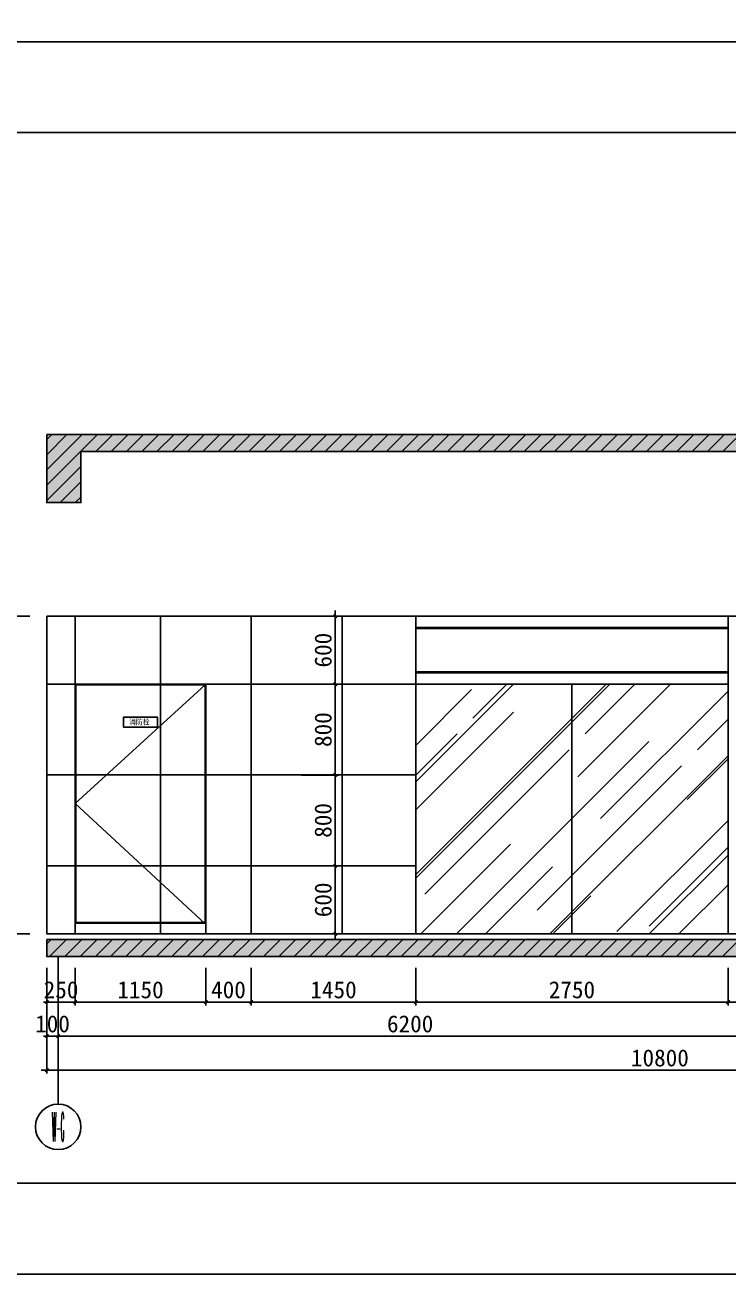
# Model space of a CAD drawing. Header units: millimetres. Extents: x 110215 to 630040, y -488650 to 141897.
# Drawn here: x 386888 to 393081, y -4761 to 6243 of the extents above; entities that cross this region are included whole.
import ezdxf
from ezdxf.enums import TextEntityAlignment as Align
from ezdxf.xclip import XClip

# ---------------------------------------------------------------- set-up
doc = ezdxf.new("R2010")
doc.units = ezdxf.units.MM
doc.header["$LTSCALE"] = 1000
doc.header["$XCLIPFRAME"] = 0
doc.linetypes.add('HIDDEN', pattern=[9.525, 6.35, -3.175])
doc.layers.get('Defpoints').update_dxf_attribs({"color": 2})
for name, color, linetype in [('0-118标注', 2, 'Continuous'), ('0-140a立面通高转折线', 2, 'Continuous'), ('0-140c立面材料填充', 250, 'Continuous'), ('0-140d立面材料分隔', 146, 'Continuous'), ('0-140立面图剖切线', 4, 'Continuous'), ('1', 4, 'Continuous'), ('7', 7, 'Continuous')]:
    doc.layers.add(name, color=color, linetype=linetype)
doc.styles.add('_TCH_AXIS', font='COMPLEX', dxfattribs={"bigfont": 'GBCBIG'})
doc.styles.add('COMPLEX', font='COMPLEX')
doc.styles.add('LOGO', font='arial.ttf', dxfattribs={"width": 0.9})
doc.styles.add('黑体', font='simhei.ttf')
doc.dimstyles.new('50', dxfattribs={"dimscale": 50, "dimtxt": 3, "dimasz": 0.6, "dimexe": 0.6, "dimexo": 0.6, "dimtad": 1, "dimdec": 0, "dimdsep": 46, "dimtxsty": '黑体', "dimblk1": 'ARCHTICK', "dimblk2": 'ARCHTICK', "dimsah": 1, "dimcen": 0, "dimdle": 1, "dimclrd": 251, "dimclre": 251, "dimclrt": 2, "dimadec": 0, "dimazin": 0, "dimtfac": 1, "dimtdec": 0, "dimtix": 1, "dimtmove": 2, "dimatfit": 3, "dimldrblk": 'DOT', "dimfxl": 0, "dimtolj": 1, "dimtzin": 0, "dimarcsym": 0})

# ---------------------------------------------------------------- blocks, each defined once
blk = doc.blocks.new('_ArchTick')
at = {"color": 0, "linetype": 'ByBlock', "const_width": 0.4}
blk.add_lwpolyline([(-0.5, -0.5), (0.5, 0.5)], dxfattribs=at)
blk = doc.blocks.new('*D1007')
at = {"color": 251, "lineweight": -2, "transparency": 16777216}
for p, q in [((363296, -28688), (363296, -28988)), ((392561, -28688), (392561, -28988)), ((363246, -28958), (392611, -28958))]:
    blk.add_line(p, q, dxfattribs=at)
at = {"layer": 'Defpoints', "color": 0, "transparency": 16777216}
for p in [(363296, -28658), (392561, -28658), (392561, -28958)]:
    blk.add_point(p, dxfattribs=at)
at = {"color": 251, "lineweight": -2, "transparency": 16777216, "xscale": 30, "yscale": 30, "zscale": 30, "rotation": 180}
blk.add_blockref('_ArchTick', (363296, -28958), dxfattribs=at)
at = {"color": 251, "lineweight": -2, "transparency": 16777216, "xscale": 30, "yscale": 30, "zscale": 30}
blk.add_blockref('_ArchTick', (392561, -28958), dxfattribs=at)
at = {"color": 2, "transparency": 16777216, "insert": (377929, -28852), "char_height": 150, "attachment_point": 5, "style": '黑体'}
blk.add_mtext('\\A1;29265', dxfattribs=at)
blk = doc.blocks.new('_DOT')
at = {"color": 0, "linetype": 'ByBlock'}
blk.add_line((-0.5, 0), (-1, 0), dxfattribs=at)
at = {"color": 0, "linetype": 'ByBlock', "const_width": 0.5}
blk.add_lwpolyline([(-0.25, 0, 1), (0.25, 0, 1)], format="xyb", close=True, dxfattribs=at)
blk = doc.blocks.new('*D1033')
at = {"color": 251, "lineweight": -2, "transparency": 16777216}
for p, q in [((387081, -2065), (387081, -2395)), ((387331, -2065), (387331, -2395)), ((387081, -2365), (387051, -2365)), ((387081, -2365), (387331, -2365)), ((387331, -2365), (387361, -2365))]:
    blk.add_line(p, q, dxfattribs=at)
at = {"layer": 'Defpoints', "color": 0, "transparency": 16777216}
for p in [(387081, -1965), (387331, -1965), (387331, -2365)]:
    blk.add_point(p, dxfattribs=at)
at = {"color": 251, "lineweight": -2, "transparency": 16777216, "xscale": 30, "yscale": 30, "zscale": 30}
blk.add_blockref('_ArchTick', (387081, -2365), dxfattribs=at)
at = {"color": 251, "lineweight": -2, "transparency": 16777216, "xscale": 30, "yscale": 30, "zscale": 30, "rotation": 180}
blk.add_blockref('_ArchTick', (387331, -2365), dxfattribs=at)
at = {"color": 2, "transparency": 16777216, "insert": (387206, -2258), "char_height": 150, "attachment_point": 5, "style": '黑体'}
blk.add_mtext('\\A1;250', dxfattribs=at)
blk = doc.blocks.new('*D1034')
at = {"color": 251, "lineweight": -2, "transparency": 16777216}
for p, q in [((387331, -2065), (387331, -2395)), ((388481, -2065), (388481, -2395)), ((387281, -2365), (388531, -2365))]:
    blk.add_line(p, q, dxfattribs=at)
at = {"layer": 'Defpoints', "color": 0, "transparency": 16777216}
for p in [(387331, -1965), (388481, -1965), (388481, -2365)]:
    blk.add_point(p, dxfattribs=at)
at = {"color": 251, "lineweight": -2, "transparency": 16777216, "xscale": 30, "yscale": 30, "zscale": 30, "rotation": 180}
blk.add_blockref('_ArchTick', (387331, -2365), dxfattribs=at)
at = {"color": 251, "lineweight": -2, "transparency": 16777216, "xscale": 30, "yscale": 30, "zscale": 30}
blk.add_blockref('_ArchTick', (388481, -2365), dxfattribs=at)
at = {"color": 2, "transparency": 16777216, "insert": (387906, -2258), "char_height": 150, "attachment_point": 5, "style": '黑体'}
blk.add_mtext('\\A1;1150', dxfattribs=at)
blk = doc.blocks.new('*D1035')
at = {"color": 251, "lineweight": -2, "transparency": 16777216}
for p, q in [((388881, -2065), (388881, -2395)), ((390331, -2065), (390331, -2395)), ((388831, -2365), (390381, -2365))]:
    blk.add_line(p, q, dxfattribs=at)
at = {"layer": 'Defpoints', "color": 0, "transparency": 16777216}
for p in [(388881, -1965), (390331, -1965), (390331, -2365)]:
    blk.add_point(p, dxfattribs=at)
at = {"color": 251, "lineweight": -2, "transparency": 16777216, "xscale": 30, "yscale": 30, "zscale": 30, "rotation": 180}
blk.add_blockref('_ArchTick', (388881, -2365), dxfattribs=at)
at = {"color": 251, "lineweight": -2, "transparency": 16777216, "xscale": 30, "yscale": 30, "zscale": 30}
blk.add_blockref('_ArchTick', (390331, -2365), dxfattribs=at)
at = {"color": 2, "transparency": 16777216, "insert": (389606, -2258), "char_height": 150, "attachment_point": 5, "style": '黑体'}
blk.add_mtext('\\A1;1450', dxfattribs=at)
blk = doc.blocks.new('*D1036')
at = {"color": 251, "lineweight": -2, "transparency": 16777216}
for p, q in [((390331, -2065), (390331, -2395)), ((393081, -2065), (393081, -2395)), ((390281, -2365), (393131, -2365))]:
    blk.add_line(p, q, dxfattribs=at)
at = {"layer": 'Defpoints', "color": 0, "transparency": 16777216}
for p in [(390331, -1965), (393081, -1965), (393081, -2365)]:
    blk.add_point(p, dxfattribs=at)
at = {"color": 251, "lineweight": -2, "transparency": 16777216, "xscale": 30, "yscale": 30, "zscale": 30, "rotation": 180}
blk.add_blockref('_ArchTick', (390331, -2365), dxfattribs=at)
at = {"color": 251, "lineweight": -2, "transparency": 16777216, "xscale": 30, "yscale": 30, "zscale": 30}
blk.add_blockref('_ArchTick', (393081, -2365), dxfattribs=at)
at = {"color": 2, "transparency": 16777216, "insert": (391706, -2258), "char_height": 150, "attachment_point": 5, "style": '黑体'}
blk.add_mtext('\\A1;2750', dxfattribs=at)
blk = doc.blocks.new('*D1037')
at = {"color": 251, "lineweight": -2, "transparency": 16777216}
for p, q in [((393081, -2065), (393081, -2395)), ((394931, -2065), (394931, -2395)), ((393031, -2365), (394981, -2365))]:
    blk.add_line(p, q, dxfattribs=at)
at = {"layer": 'Defpoints', "color": 0, "transparency": 16777216}
for p in [(393081, -1965), (394931, -1965), (394931, -2365)]:
    blk.add_point(p, dxfattribs=at)
at = {"color": 251, "lineweight": -2, "transparency": 16777216, "xscale": 30, "yscale": 30, "zscale": 30, "rotation": 180}
blk.add_blockref('_ArchTick', (393081, -2365), dxfattribs=at)
at = {"color": 251, "lineweight": -2, "transparency": 16777216, "xscale": 30, "yscale": 30, "zscale": 30}
blk.add_blockref('_ArchTick', (394931, -2365), dxfattribs=at)
at = {"color": 2, "transparency": 16777216, "insert": (394006, -2258), "char_height": 150, "attachment_point": 5, "style": '黑体'}
blk.add_mtext('\\A1;1850', dxfattribs=at)
blk = doc.blocks.new('*D1042')
at = {"color": 251, "lineweight": -2, "transparency": 16777216}
for p, q in [((387081, -2395), (387081, -2695)), ((387181, -2395), (387181, -2695)), ((387081, -2665), (387051, -2665)), ((387081, -2665), (387181, -2665)), ((387181, -2665), (387211, -2665))]:
    blk.add_line(p, q, dxfattribs=at)
at = {"layer": 'Defpoints', "color": 0, "transparency": 16777216}
for p in [(387081, -2365), (387181, -2365), (387181, -2665)]:
    blk.add_point(p, dxfattribs=at)
at = {"color": 251, "lineweight": -2, "transparency": 16777216, "xscale": 30, "yscale": 30, "zscale": 30}
blk.add_blockref('_ArchTick', (387081, -2665), dxfattribs=at)
at = {"color": 251, "lineweight": -2, "transparency": 16777216, "xscale": 30, "yscale": 30, "zscale": 30, "rotation": 180}
blk.add_blockref('_ArchTick', (387181, -2665), dxfattribs=at)
at = {"color": 2, "transparency": 16777216, "insert": (387131, -2558), "char_height": 150, "attachment_point": 5, "style": '黑体'}
blk.add_mtext('\\A1;100', dxfattribs=at)
blk = doc.blocks.new('*D1043')
at = {"color": 251, "lineweight": -2, "transparency": 16777216}
for p, q in [((387181, -2395), (387181, -2695)), ((393381, -2395), (393381, -2695)), ((387131, -2665), (393431, -2665))]:
    blk.add_line(p, q, dxfattribs=at)
at = {"layer": 'Defpoints', "color": 0, "transparency": 16777216}
for p in [(387181, -2365), (393381, -2365), (393381, -2665)]:
    blk.add_point(p, dxfattribs=at)
at = {"color": 251, "lineweight": -2, "transparency": 16777216, "xscale": 30, "yscale": 30, "zscale": 30, "rotation": 180}
blk.add_blockref('_ArchTick', (387181, -2665), dxfattribs=at)
at = {"color": 251, "lineweight": -2, "transparency": 16777216, "xscale": 30, "yscale": 30, "zscale": 30}
blk.add_blockref('_ArchTick', (393381, -2665), dxfattribs=at)
at = {"color": 2, "transparency": 16777216, "insert": (390281, -2558), "char_height": 150, "attachment_point": 5, "style": '黑体'}
blk.add_mtext('\\A1;6200', dxfattribs=at)
blk = doc.blocks.new('*D1046')
at = {"color": 251, "lineweight": -2, "transparency": 16777216}
for p, q in [((387081, -2695), (387081, -2995)), ((397881, -2695), (397881, -2995)), ((397931, -2965), (387031, -2965))]:
    blk.add_line(p, q, dxfattribs=at)
at = {"layer": 'Defpoints', "color": 0, "transparency": 16777216}
for p in [(387081, -2665), (397881, -2665), (387081, -2965)]:
    blk.add_point(p, dxfattribs=at)
at = {"color": 251, "lineweight": -2, "transparency": 16777216, "xscale": 30, "yscale": 30, "zscale": 30, "rotation": 180}
blk.add_blockref('_ArchTick', (387081, -2965), dxfattribs=at)
at = {"color": 251, "lineweight": -2, "transparency": 16777216, "xscale": 30, "yscale": 30, "zscale": 30}
blk.add_blockref('_ArchTick', (397881, -2965), dxfattribs=at)
at = {"color": 2, "transparency": 16777216, "insert": (392481, -2858), "char_height": 150, "attachment_point": 5, "style": '黑体'}
blk.add_mtext('\\A1;10800', dxfattribs=at)
blk = doc.blocks.new('_AXISO')
blk.add_circle((0, 0), 0.5)
at = {"style": 'COMPLEX', "width": 1.041667}
blk.add_attdef('A', text='', height=0.56, dxfattribs=at).set_placement((-0.25, -0.28), (0.25, -0.28), align=Align.FIT)
blk = doc.blocks.new('*D1047')
at = {"color": 251, "lineweight": -2, "transparency": 16777216}
for p, q in [((386931, 1035), (386651, 1035)), ((386681, -1815), (386681, 1085)), ((386931, -1765), (386651, -1765))]:
    blk.add_line(p, q, dxfattribs=at)
at = {"layer": 'Defpoints', "color": 0, "transparency": 16777216}
for p in [(386681, 1035), (387081, 1035), (387081, -1765)]:
    blk.add_point(p, dxfattribs=at)
at = {"color": 251, "lineweight": -2, "transparency": 16777216, "xscale": 30, "yscale": 30, "zscale": 30}
for p, rotation in [((386681, 1035), 90), ((386681, -1765), 270)]:
    blk.add_blockref('_ArchTick', p, dxfattribs=dict(at, rotation=rotation))
at = {"color": 2, "transparency": 16777216, "insert": (386574, -365), "char_height": 150, "attachment_point": 5, "rotation": 90, "style": '黑体'}
blk.add_mtext('\\A1;2800', dxfattribs=at)
blk = doc.blocks.new('*D1048')
at = {"color": 251, "lineweight": -2, "transparency": 16777216}
for p, q in [((389322, -1165), (389652, -1165)), ((389622, -1115), (389622, -1815)), ((389322, -1765), (389652, -1765))]:
    blk.add_line(p, q, dxfattribs=at)
at = {"layer": 'Defpoints', "color": 0, "transparency": 16777216}
for p in [(389143, -1165), (389143, -1765), (389622, -1765)]:
    blk.add_point(p, dxfattribs=at)
at = {"color": 251, "lineweight": -2, "transparency": 16777216, "xscale": 30, "yscale": 30, "zscale": 30}
for p, rotation in [((389622, -1165), 90), ((389622, -1765), 270)]:
    blk.add_blockref('_ArchTick', p, dxfattribs=dict(at, rotation=rotation))
at = {"color": 2, "transparency": 16777216, "insert": (389515, -1465), "char_height": 150, "attachment_point": 5, "rotation": 90, "style": '黑体'}
blk.add_mtext('\\A1;600', dxfattribs=at)
blk = doc.blocks.new('*D1049')
at = {"color": 251, "lineweight": -2, "transparency": 16777216}
for p, q in [((389622, -1215), (389622, -315)), ((389322, -365), (389652, -365)), ((389322, -1165), (389652, -1165))]:
    blk.add_line(p, q, dxfattribs=at)
at = {"layer": 'Defpoints', "color": 0, "transparency": 16777216}
for p in [(389143, -365), (389622, -365), (389143, -1165)]:
    blk.add_point(p, dxfattribs=at)
at = {"color": 251, "lineweight": -2, "transparency": 16777216, "xscale": 30, "yscale": 30, "zscale": 30}
for p, rotation in [((389622, -365), 90), ((389622, -1165), 270)]:
    blk.add_blockref('_ArchTick', p, dxfattribs=dict(at, rotation=rotation))
at = {"color": 2, "transparency": 16777216, "insert": (389515, -765), "char_height": 150, "attachment_point": 5, "rotation": 90, "style": '黑体'}
blk.add_mtext('\\A1;800', dxfattribs=at)
blk = doc.blocks.new('*D1050')
at = {"color": 251, "lineweight": -2, "transparency": 16777216}
for p, q in [((389622, -415), (389622, 485)), ((389322, 435), (389652, 435)), ((389322, -365), (389652, -365))]:
    blk.add_line(p, q, dxfattribs=at)
at = {"layer": 'Defpoints', "color": 0, "transparency": 16777216}
for p in [(389143, 435), (389622, 435), (389143, -365)]:
    blk.add_point(p, dxfattribs=at)
at = {"color": 251, "lineweight": -2, "transparency": 16777216, "xscale": 30, "yscale": 30, "zscale": 30}
for p, rotation in [((389622, 435), 90), ((389622, -365), 270)]:
    blk.add_blockref('_ArchTick', p, dxfattribs=dict(at, rotation=rotation))
at = {"color": 2, "transparency": 16777216, "insert": (389515, 35), "char_height": 150, "attachment_point": 5, "rotation": 90, "style": '黑体'}
blk.add_mtext('\\A1;800', dxfattribs=at)
blk = doc.blocks.new('*D1051')
at = {"color": 251, "lineweight": -2, "transparency": 16777216}
for p, q in [((389322, 1035), (389652, 1035)), ((389622, 385), (389622, 1085)), ((389322, 435), (389652, 435))]:
    blk.add_line(p, q, dxfattribs=at)
at = {"layer": 'Defpoints', "color": 0, "transparency": 16777216}
for p in [(389143, 1035), (389622, 1035), (389143, 435)]:
    blk.add_point(p, dxfattribs=at)
at = {"color": 251, "lineweight": -2, "transparency": 16777216, "xscale": 30, "yscale": 30, "zscale": 30}
for p, rotation in [((389622, 1035), 90), ((389622, 435), 270)]:
    blk.add_blockref('_ArchTick', p, dxfattribs=dict(at, rotation=rotation))
at = {"color": 2, "transparency": 16777216, "insert": (389515, 735), "char_height": 150, "attachment_point": 5, "rotation": 90, "style": '黑体'}
blk.add_mtext('\\A1;600', dxfattribs=at)
blk = doc.blocks.new('*D1146')
at = {"color": 251, "lineweight": -2, "transparency": 16777216}
for p, q in [((388481, -2065), (388481, -2395)), ((388881, -2065), (388881, -2395)), ((388431, -2365), (388931, -2365))]:
    blk.add_line(p, q, dxfattribs=at)
at = {"layer": 'Defpoints', "color": 0, "transparency": 16777216}
for p in [(388481, -1965), (388881, -1965), (388881, -2365)]:
    blk.add_point(p, dxfattribs=at)
at = {"color": 251, "lineweight": -2, "transparency": 16777216, "xscale": 30, "yscale": 30, "zscale": 30, "rotation": 180}
blk.add_blockref('_ArchTick', (388481, -2365), dxfattribs=at)
at = {"color": 251, "lineweight": -2, "transparency": 16777216, "xscale": 30, "yscale": 30, "zscale": 30}
blk.add_blockref('_ArchTick', (388881, -2365), dxfattribs=at)
at = {"color": 2, "transparency": 16777216, "insert": (388681, -2258), "char_height": 150, "attachment_point": 5, "style": '黑体'}
blk.add_mtext('\\A1;400', dxfattribs=at)
blk = doc.blocks.new('dsfxdsfs')
h = blk.add_hatch()
h.set_pattern_fill('ANSI31', color=250, scale=30)
h.paths.add_polyline_path([(363296, -23358.4), (363296, -23508.4), (363762.4, -23508.4), (363762.4, -24208.4), (364356.9, -24208.4), (364356.9, -23508.4), (366140.2, -23508.4), (366140.2, -24208.4), (366640.2, -24208.4), (366640.2, -23508.4), (368940.2, -23508.4), (368940.2, -24208.4), (369440.2, -24208.4), (369440.2, -23508.4), (371591.1, -23508.4), (371591.1, -24208.4), (372191.3, -24208.4), (372191.3, -23508.4), (375561.3, -23508.4), (375561.3, -24208.4), (376161.3, -24208.4), (376161.3, -23508.4), (378510.1, -23508.4), (378510.1, -24208.4), (379010.1, -24208.4), (379010.1, -23508.4), (381810.4, -23508.4), (381810.4, -24208.4), (382410.4, -24208.4), (382410.4, -23508.4), (384910.1, -23508.4), (384910.1, -24208.4), (385410.1, -24208.4), (385410.1, -23508.4), (387759.1, -23508.4), (387759.1, -24208.4), (388359.1, -24208.4), (388359.1, -23508.4), (391860.1, -23508.4), (391860.1, -24208.4), (392460.1, -24208.4), (392460.2, -23508.4), (392560.1, -23508.4), (392560.1, -23358.4)])
h.paths.add_polyline_path([(363296, -27808), (392560.1, -27808), (392560.1, -27958), (363296, -27958)])
at = {"layer": '0-140c立面材料填充'}
h = blk.add_hatch(dxfattribs=at)
h.set_pattern_fill('AR-CONC', color=256)
h.paths.add_polyline_path([(363296, -27808), (392560.1, -27808), (392560.1, -27958), (363296, -27958)])
h.paths.add_polyline_path([(363296, -23358.4), (363296, -23508.4), (363762.4, -23508.4), (363762.4, -24208.4), (364356.9, -24208.4), (364356.9, -23508.4), (366140.2, -23508.4), (366140.2, -24208.4), (366640.2, -24208.4), (366640.2, -23508.4), (368940.2, -23508.4), (368940.2, -24208.4), (369440.2, -24208.4), (369440.2, -23508.4), (371591.1, -23508.4), (371591.1, -24208.4), (372191.3, -24208.4), (372191.3, -23508.4), (375561.3, -23508.4), (375561.3, -24208.4), (376161.3, -24208.4), (376161.3, -23508.4), (378510.1, -23508.4), (378510.1, -24208.4), (379010.1, -24208.4), (379010.1, -23508.4), (381810.4, -23508.4), (381810.4, -24208.4), (382410.4, -24208.4), (382410.4, -23508.4), (384910.1, -23508.4), (384910.1, -24208.4), (385410.1, -24208.4), (385410.1, -23508.4), (387759.1, -23508.4), (387759.1, -24208.4), (388359.1, -24208.4), (388359.1, -23508.4), (391860.1, -23508.4), (391860.1, -24208.4), (392460.1, -24208.4), (392460.2, -23508.4), (392560.1, -23508.4), (392560.1, -23358.4)])
for points in [[(368940.2, -24208.4), (369440.2, -24208.4), (369440.2, -23508.4), (371591.1, -23508.4), (371591.1, -24208.4), (372191.3, -24208.4), (372191.3, -23508.4), (375561.3, -23508.4), (375561.3, -24208.4), (376161.3, -24208.4), (376161.3, -23508.4), (378510.1, -23508.4), (378510.1, -24208.4), (379010.1, -24208.4), (379010.1, -23508.4), (381810.4, -23508.4)], [(392560.1, -23358.4), (363296, -23358.4)]]:
    blk.add_lwpolyline(points)
blk.add_lwpolyline([(363296, -27808), (392560.1, -27808), (392560.1, -27958), (363296, -27958)], close=True)
at = {"layer": '0-140d立面材料分隔'}
for p, q in [((392460.2, -25058), (367446, -25058)), ((392460.2, -25068), (367446, -25068)), ((392460.2, -25448), (367446, -25448)), ((392460.2, -25458), (367446, -25458)), ((392460.2, -25558), (367446, -25558))]:
    blk.add_line(p, q, dxfattribs=at)
at = {"layer": '0-140立面图剖切线'}
for p, q in [((392560.1, -24958), (363296, -24958)), ((392560.1, -27758), (363296, -27758))]:
    blk.add_line(p, q, dxfattribs=at)
at = {"color": 5}
dim = blk.add_linear_dim(base=(392561.1, -28958), p1=(363296, -28658), p2=(392561.1, -28658), dimstyle='50', override={"dimfxl": 6, "dimarcsym": 1}, dxfattribs=at)
dim.commit()
dim.dimension.update_dxf_attribs({"geometry": '*D1007', "text_midpoint": (377928.5, -28851.8)})

msp = doc.modelspace()

# ---------------------------------------------------------------- hatches: boundary and pattern name
h = msp.add_hatch()
h.set_pattern_fill('ANSI31', color=250, scale=30)
h.set_pattern_definition([(45, (-3515.44, 27557.11), (-67.35192, 67.35192), [])])
h.paths.add_polyline_path([(387080.6, -1814.7), (398180.8, -1814.7), (398180.8, -1964.7), (387080.6, -1964.7)])
edge = h.paths.add_edge_path()
edge.add_line((387080.6, 2634.8), (387080.6, 2034.8))
edge.add_line((387080.6, 2034.8), (387380.6, 2034.8))
edge.add_line((387380.6, 2034.8), (387380.6, 2484.8))
edge.add_line((387380.6, 2484.8), (396080.9, 2484.8))
edge.add_line((396080.9, 2484.8), (396080.9, 2184.8))
edge.add_line((396080.9, 2184.8), (396280.9, 2184.8))
edge.add_line((396280.9, 2184.8), (396280.9, 2484.8))
edge.add_line((396280.9, 2484.8), (398180.8, 2484.8))
edge.add_line((398180.8, 2484.8), (398180.8, 2634.8))
edge.add_line((398180.8, 2634.8), (387080.6, 2634.8))
at = {"layer": '0-140c立面材料填充'}
h = msp.add_hatch(dxfattribs=at)
h.set_pattern_fill('AR-CONC', color=256)
h.set_pattern_definition([(50, (-3515.44, 27557.11), (182.18467, -15.939086), [19.05, -209.55]), (355, (-3515.44, 27557.1), (-35.24342, 191.056845), [15.24, -167.64058]), (100.451445, (-3500.26, 27555.78), (146.94125, 175.11775), [16.19001, -178.090245]), (46.1842, (-3515.44, 27607.9), (271.07904, -42.04233), [28.575, -314.325]), (96.63556, (-3492.85, 27604.4), (237.40413, 247.42612), [24.28502, -267.1356]), (351.18415, (-3515.44, 27607.9), (237.40413, 247.42612), [22.85997, -251.45973]), (21, (-3490.04, 27595.21), (151.61439, -102.2652), [19.05, -209.55]), (326, (-3490.04, 27595.2), (61.80203, 184.18797), [15.24, -167.64]), (71.451445, (-3477.41, 27586.69), (213.41642, 81.92277), [16.19001, -178.08994]), (37.5, (-3515.444, 27557.11), (3.088603, 84.555039), [0, -165.608, 0, -170.18, 0, -168.275]), (7.5, (-3515.44, 27557.11), (66.819663, 100.180575), [0, -97.028, 0, -161.798, 0, -64.135]), (327.5, (-3572.086, 27557.11), (135.590595, -5.728744), [0, -63.5, 0, -198.12, 0, -262.89]), (317.5, (-3597.49, 27557.11), (148.12918, 25.42649), [0, -82.55, 0, -131.572, 0, -186.69])])
h.paths.add_polyline_path([(387080.6, -1814.7), (398180.8, -1814.7), (398180.8, -1964.7), (387080.6, -1964.7)])
edge = h.paths.add_edge_path()
edge.add_line((387080.6, 2634.8), (387080.6, 2034.8))
edge.add_line((387080.6, 2034.8), (387380.6, 2034.8))
edge.add_line((387380.6, 2034.8), (387380.6, 2484.8))
edge.add_line((387380.6, 2484.8), (396080.9, 2484.8))
edge.add_line((396080.9, 2484.8), (396080.9, 2184.8))
edge.add_line((396080.9, 2184.8), (396280.9, 2184.8))
edge.add_line((396280.9, 2184.8), (396280.9, 2484.8))
edge.add_line((396280.9, 2484.8), (398180.8, 2484.8))
edge.add_line((398180.8, 2484.8), (398180.8, 2634.8))
edge.add_line((398180.8, 2634.8), (387080.6, 2634.8))
h = msp.add_hatch(dxfattribs=at)
h.set_pattern_fill('AR-RROOF', color=256, scale=600, angle=45)
h.set_pattern_definition([(45, (395860.8, 84865.77), (509.117, 1357.645), [9000, -1200, 3000, -600]), (45, (396213, 85642.2), (-988.535, 140.007), [1800, -198, 3600, -450]), (45, (395712.34, 85438.52), (1921.9162, 2490.43), [4800, -840, 2400, -600])])
h.paths.add_polyline_path([(390330.6, 435.3), (390330.6, -1764.7), (393080.9, -1764.7), (393080.9, 435.3)])

# ---------------------------------------------------------------- linework, layer by layer
for p, q in [((410669.3, 6094.5), (385123.9, 6094.5)), ((410669.3, 5294.5), (385123.9, 5294.5)), ((410669.3, -3961.1), (385123.9, -3961.1))]:
    msp.add_line(p, q)
at = {"color": 9}
for p, q in [((387330.9, -1669.7), (387330.9, -1764.7)), ((388480.9, -1669.7), (388480.9, -1764.7))]:
    msp.add_line(p, q, dxfattribs=at)
for points in [[(385123.9, 15350.1), (410669.3, 15350.1), (410669.3, -4761.1), (385123.9, -4761.1)], [(387080.6, -1814.7), (398180.8, -1814.7), (398180.8, -1964.7), (387080.6, -1964.7)]]:
    msp.add_lwpolyline(points, close=True)
msp.add_lwpolyline([(387080.6, 2634.8), (387080.6, 2034.8), (387380.6, 2034.8), (387380.6, 2484.8), (396080.9, 2484.8), (396080.9, 2184.8), (396280.9, 2184.8), (396280.9, 2484.8), (398180.8, 2484.8), (398180.8, 2634.8), (387080.6, 2634.8)])
at = {"color": 4}
for points in [[(387330.9, 435.3), (387330.9, -1669.7), (388480.9, -1669.7), (388480.9, 435.3)], [(387335.9, 430.3), (387335.9, -1664.7), (388475.9, -1664.7), (388475.9, 430.3), (387335.9, 430.3)]]:
    msp.add_lwpolyline(points, close=True, dxfattribs=at)
at = {"color": 9}
msp.add_lwpolyline([(387330.9, 435.3), (388480.9, 435.3)], dxfattribs=at)
at = {"color": 9, "linetype": 'HIDDEN'}
msp.add_lwpolyline([(388475.9, 428.2), (387330.9, -617.2), (388472.1, -1671.8)], dxfattribs=at)
at = {"layer": '0-118标注'}
msp.add_line((387180.9, -3264.7, 13.8), (387180.9, -1964.7), dxfattribs=at)
at = {"layer": '0-140a立面通高转折线'}
for p, q in [((387330.9, 1035.3), (387330.9, -1764.7)), ((388880.9, 1035.3), (388880.9, -1764.7)), ((393080.9, 1035.3), (393080.9, -1764.7))]:
    msp.add_line(p, q, dxfattribs=at)
at = {"layer": '0-140c立面材料填充', "color": 251}
for p, q in [((388080.9, 1035.3), (388080.9, -1764.7)), ((389680.9, 1035.3), (389680.9, -1764.7)), ((390330.8, 435.3), (387080.6, 435.3)), ((391705.8, 435.3), (391705.8, -1764.7)), ((390330.8, -364.7), (387080.6, -364.7)), ((390330.8, -1164.7), (387080.6, -1164.7))]:
    msp.add_line(p, q, dxfattribs=at)
at = {"layer": '0-140d立面材料分隔'}
for p, q in [((390330.6, -1764.7), (390330.6, 1035.3)), ((393080.9, 935.3), (390330.6, 935.3)), ((393080.9, 925.3), (390330.6, 925.3)), ((393080.9, 545.3), (390330.6, 545.3)), ((393080.9, 535.3), (390330.6, 535.3)), ((393080.9, 435.3), (390330.6, 435.3))]:
    msp.add_line(p, q, dxfattribs=at)
at = {"layer": '0-140立面图剖切线'}
for p, q in [((397880.8, 1035.3), (387080.6, 1035.3)), ((387080.6, 1035.3), (387080.6, -1764.7)), ((397880.8, -1764.7), (387080.6, -1764.7))]:
    msp.add_line(p, q, dxfattribs=at)
at = {"layer": '7', "color": 3}
msp.add_lwpolyline([(387756.9, 55.3), (387756.9, 145.2), (388055, 145.2), (388055, 55.3)], close=True, dxfattribs=at)

# ---------------------------------------------------------------- block references
at = {"color": 5}
ref = msp.add_blockref('dsfxdsfs', (17744.2, 25993.3), dxfattribs=at)
XClip(ref).set_block_clipping_path([(382245.6371926181, -29954.3576918291), (392952.289505601, -20698.7862632577)])
at = {"layer": '0-118标注'}
ref = msp.add_blockref('_AXISO', (387180.9, -3464.7, 13.8), dxfattribs=dict(at, xscale=400, yscale=400, zscale=400))
ref.add_attrib('A', 'W-G', dxfattribs={"layer": '0', "height": 257.36, "style": '_TCH_AXIS', "width": 0.132353}).set_placement((387125.8, -3593.4, 13.8), (387236.1, -3593.4, 13.8), align=Align.FIT)

# ---------------------------------------------------------------- texts
at = {"layer": '1', "color": 3, "style": 'LOGO', "width": 0.9}
msp.add_text('消防栓', height=48, dxfattribs=at).set_placement((387986.5, 78.4, 274.3), align=Align.RIGHT)

# ---------------------------------------------------------------- dimensions: what is measured, and where the dimension line sits
dim = msp.add_linear_dim(base=(386680.6, 1035.3), p1=(387080.6, -1764.7), p2=(387080.6, 1035.3), angle=90, dimstyle='50', override={"dimfxl": 5, "dimarcsym": 1})
dim.commit()
dim.dimension.update_dxf_attribs({"geometry": '*D1047', "text_midpoint": (386573.5, -364.7)})
at = {"color": 5}
for base, p1, p2, picture, middle in [((389622.4, 1035.3), (389143.2, 435.3), (389143.2, 1035.3), '*D1051', (389515.3, 735.3)), ((389622.4, 435.3), (389143.2, -364.7), (389143.2, 435.3), '*D1050', (389515.3, 35.3)), ((389622.4, -364.7), (389143.2, -1164.7), (389143.2, -364.7), '*D1049', (389515.3, -764.7)), ((389622.4, -1764.7), (389143.2, -1164.7), (389143.2, -1764.7), '*D1048', (389515.3, -1464.7))]:
    dim = msp.add_linear_dim(base=base, p1=p1, p2=p2, angle=90, dimstyle='50', override={"dimfxl": 6, "dimarcsym": 1}, dxfattribs=at)
    dim.commit()
    dim.dimension.update_dxf_attribs({"geometry": picture, "text_midpoint": middle})
for base, p1, p2, picture, middle in [((387330.9, -2364.7), (387080.6, -1964.7), (387330.9, -1964.7), '*D1033', (387205.8, -2257.6)), ((388480.9, -2364.7), (387330.9, -1964.7), (388480.9, -1964.7), '*D1034', (387905.9, -2257.6)), ((390330.6, -2364.7), (388880.9, -1964.7), (390330.6, -1964.7), '*D1035', (389605.8, -2257.6)), ((393080.9, -2364.7), (390330.6, -1964.7), (393080.9, -1964.7), '*D1036', (391705.8, -2257.6)), ((394930.9, -2364.7), (393080.9, -1964.7), (394930.9, -1964.7), '*D1037', (394005.9, -2257.6)), ((387180.9, -2664.7), (387080.6, -2364.7), (387180.9, -2364.7), '*D1042', (387130.8, -2557.6)), ((393380.9, -2664.7), (387180.9, -2364.7), (393380.9, -2364.7), '*D1043', (390280.9, -2557.6)), ((387080.6, -2964.7), (397880.8, -2664.7), (387080.6, -2664.7), '*D1046', (392480.7, -2857.6))]:
    dim = msp.add_linear_dim(base=base, p1=p1, p2=p2, dimstyle='50', override={"dimfxl": 6, "dimarcsym": 1}, dxfattribs=at)
    dim.commit()
    dim.dimension.update_dxf_attribs({"geometry": picture, "text_midpoint": middle})
dim = msp.add_linear_dim(base=(388880.9, -2364.7), p1=(388480.9, -1964.7), p2=(388880.9, -1964.7), dimstyle='50', override={"dimfxl": 6, "dimarcsym": 1})
dim.commit()
dim.dimension.update_dxf_attribs({"geometry": '*D1146', "text_midpoint": (388680.9, -2257.6)})

doc.saveas('drawing.dxf')
